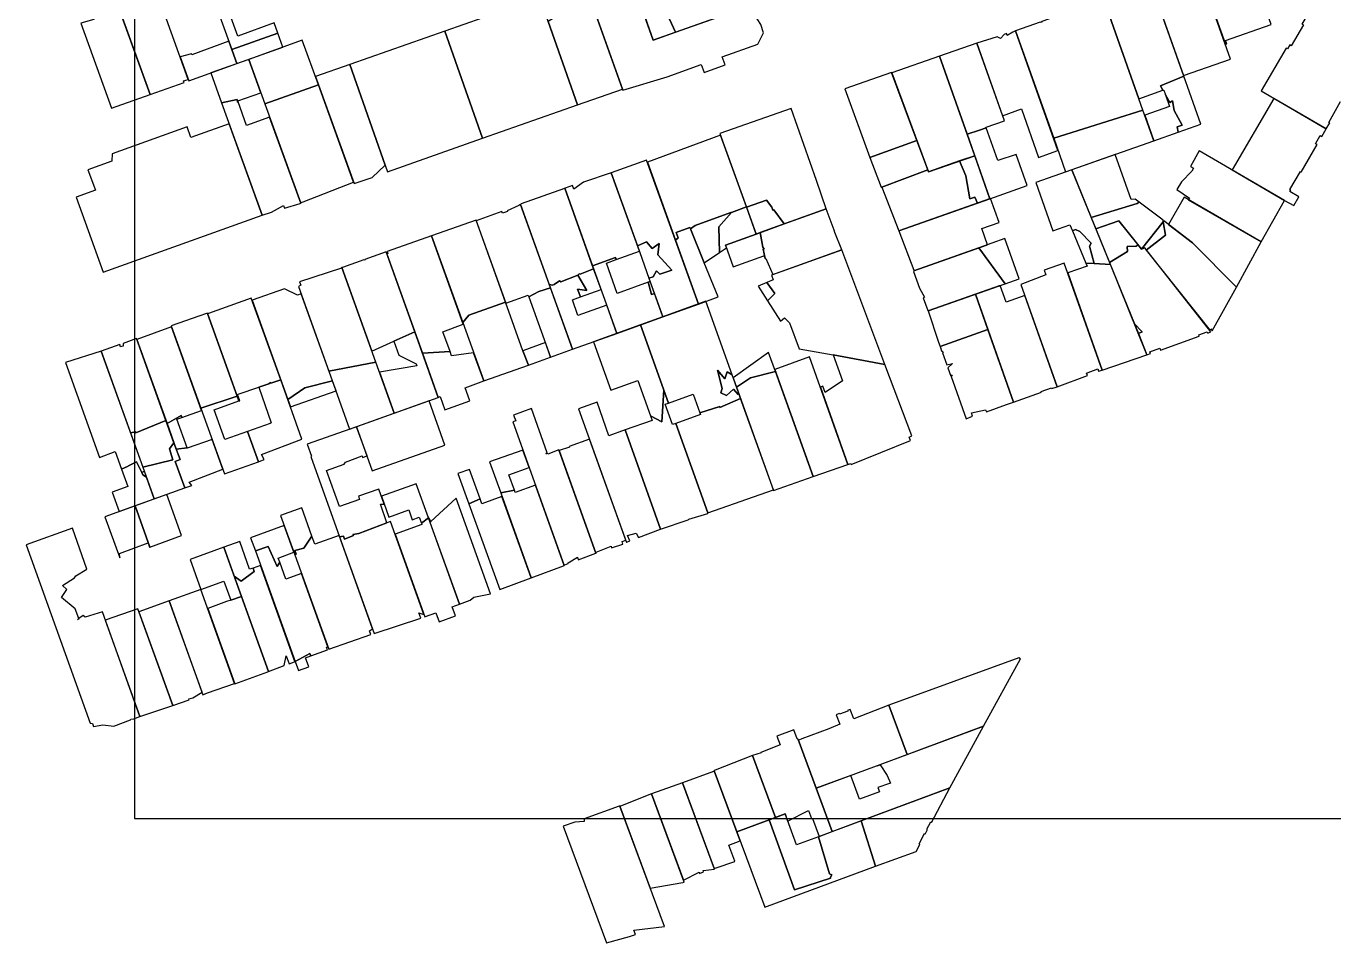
# Model space of a CAD drawing. Header units: metres. Extents: x -20 to 432, y -24 to 321.
# Drawn here: x -12.3 to 136.8, y -14.2 to 90.5 of the extents above; entities that cross this region are included whole.
import ezdxf

# ---------------------------------------------------------------- set-up
doc = ezdxf.new("R2010")
doc.units = ezdxf.units.M

msp = doc.modelspace()

# ---------------------------------------------------------------- linework, layer by layer
for points in [[(0, 0), (399, 0), (399, 299), (0, 299)], [(11.1094, 87.8125), (16.375, 89.6875), (15.9609, 90.8438), (11.7969, 89.3438), (9.2578, 96.375), (13.0938, 97.75), (12.8203, 98.4375), (12.5938, 99.0313), (11.2578, 98.5625), (10.7422, 100), (7.1953, 98.625), (11.1094, 87.8125)], [(60.0938, 93.4375), (60.4297, 92.875), (60.3828, 92.7813), (61.7266, 89.7813), (70.6953, 92.9688), (67.9063, 101.1563), (59.0391, 98), (59.875, 95.9375), (59.0938, 95.6563), (59.1641, 95.5), (59.6094, 95.2813), (59.3125, 95.1563), (59.9844, 93.6563), (60.0938, 93.4375)], [(124.4922, 88.8438), (129.7031, 90.6875), (129.0938, 92.375), (132.4688, 93.5625), (129.9453, 100.7188), (126.6484, 99.4063), (126.6016, 99.3438), (121.375, 97.375), (121.2969, 97.375), (124.4688, 88.4063), (124.625, 88.4688), (124.4922, 88.8438)], [(54.4844, 94.5938), (54.6719, 94.0625), (52.4766, 92.3438), (55.6875, 83.2813), (55.7266, 83.1875), (60.7891, 84.6875), (64.6719, 86.0938), (65, 85.1875), (67.4063, 86.0625), (67.0781, 86.9688), (71.1406, 88.4375), (71.7969, 89.7188), (71.4766, 90.6563), (70.7969, 91.7188), (71.0938, 91.8125), (70.6953, 92.9688), (59.1953, 88.875), (56.3125, 97.0313), (53.9453, 96.1875), (54.2891, 95.1875), (54.3438, 95.25), (54.6094, 94.4688), (54.4844, 94.5938)], [(125.0547, 86.7188), (121.2969, 97.375), (121.2109, 97.4063), (115.9844, 95.5625), (115.9375, 95.5), (119.7031, 84.8438), (125.0547, 86.7188)], [(5.6797, 84.0625), (5.625, 84.25), (6.1563, 84.4063), (2.5859, 94.2813), (0.0938, 93.5313), (-0.0937, 95.3438), (-1.8828, 96.2188), (-2.875, 95.6563), (1.8047, 82.6875), (5.6797, 84.0625)], [(114.6094, 82.1875), (117.3438, 83.1563), (117.0781, 83.6563), (119.7188, 84.7813), (115.9375, 95.5), (115.8906, 95.4375), (110.6719, 93.5313), (110.6094, 93.5313), (114.6094, 82.1875)], [(-4.4844, 94.7188), (-4.6094, 91.25), (-6.1172, 90.8125), (-2.6172, 81.125), (1.8047, 82.6875), (-2.7031, 95.1875), (-4.4844, 94.7188)], [(50.2266, 91.9688), (49.5781, 92.125), (49.6406, 91.7188), (49.4922, 92.1563), (49.1563, 92.25), (47.2031, 91.0313), (50.5625, 81.5), (55.6875, 83.2813), (51.8984, 94), (51.4688, 93.7188), (51.8984, 92.375), (50.1875, 92.4375), (50.2266, 91.9688)], [(39.7266, 77.6875), (50.5625, 81.5), (46.2422, 93.75), (35.4063, 89.9063), (39.7266, 77.6875)], [(60.4297, 92.875), (60.0938, 93.4375), (59.9844, 93.6563), (57.7813, 92.875), (59.1953, 88.875), (61.7266, 89.7813), (60.3828, 92.7813), (60.4297, 92.875)], [(103.4609, 90.9063), (103.3359, 90.9375), (100.5469, 89.9375), (104.8828, 77.6875), (115.0703, 80.9063), (110.6094, 93.5313), (110.5547, 93.5313), (103.5234, 91), (103.4609, 90.9063)], [(16.375, 89.6875), (11.1094, 87.8125), (11.6797, 86.2188), (16.9453, 88.0938), (16.375, 89.6875)], [(28.8984, 73.8438), (39.7266, 77.6875), (35.4063, 89.9063), (24.5703, 86.0938), (28.8984, 73.8438)], [(98.4453, 89.2813), (96.125, 88.5313), (99.0547, 80.25), (101.2109, 81.0313), (103.1641, 75.5), (105.375, 76.2813), (100.5469, 89.9375), (100.2344, 89.8125), (99.5703, 89.4063), (99.5, 89.625), (99.25, 89.5313), (98.8125, 89.0625), (98.4453, 89.2813)], [(6.5156, 87.3125), (5.2344, 86.9688), (6.2031, 84.25), (11.6797, 86.2188), (10.7656, 88.75), (6.5469, 87.2188), (6.5156, 87.3125)], [(20.9922, 83.7813), (19.1563, 88.875), (13.0547, 86.6875), (14.8984, 81.5938), (20.9922, 83.7813)], [(91.875, 87.0625), (95.0234, 78.1563), (96.4297, 78.5938), (97.1953, 78.875), (97.1719, 78.9375), (99.2578, 79.6875), (96.125, 88.5313), (91.875, 87.0625)], [(11.7734, 81.8125), (11.8281, 81.8438), (11.7969, 81.9375), (14.4297, 82.875), (13.0547, 86.6875), (8.7188, 85.1563), (9.9531, 81.7188), (11.7422, 82.0938), (11.7734, 81.8125)], [(91.875, 87.0625), (86.4141, 85.1563), (90.6094, 73.8438), (95.8906, 75.6875), (91.875, 87.0625)], [(28.625, 74.625), (24.5703, 86.0938), (20.6641, 84.7188), (25.0703, 72.5), (27.1328, 73.2188), (28.625, 74.625)], [(86.3984, 85.1875), (81.0625, 83.3438), (83.9063, 75.4688), (89.2734, 77.4375), (86.3984, 85.1875)], [(25.0156, 72.6563), (20.9922, 83.7813), (14.8984, 81.5938), (18.9766, 70.2813), (19.0156, 70.3438), (19.2656, 70.4375), (25.0156, 72.6563)], [(118.6406, 80.8438), (119.5547, 79.1875), (118.9609, 78.9688), (119.0703, 78.375), (121.6641, 79.2813), (119.7188, 84.7813), (117.0781, 83.6563), (117.3438, 83.1563), (117.4453, 83.1875), (117.6484, 82.625), (118.125, 81.7813), (118.4531, 81.9375), (118.6406, 80.8438)], [(11.8281, 81.8438), (11.7734, 81.8125), (11.7422, 82.0938), (9.9531, 81.7188), (14.5859, 68.9063), (15.6484, 69.25), (17.0234, 70), (17.1406, 69.6875), (18.9297, 70.25), (18.9766, 70.2813), (15.4375, 80.0938), (12.8047, 79.1563), (11.8281, 81.8438)], [(119.5547, 79.1875), (118.6406, 80.8438), (118.4531, 81.9375), (118.125, 81.7813), (117.6484, 82.625), (118.1094, 81.3125), (115.2813, 80.3125), (116.3125, 77.4063), (119.0703, 78.375), (118.9609, 78.9688), (119.5547, 79.1875)], [(135.2969, 78), (135.4766, 77.875), (135.9844, 78.75), (130.0156, 82.2188), (125.25, 74.0625), (131.2266, 70.5625), (132.2734, 70), (132.8516, 71), (131.8125, 71.5938), (131.9297, 71.7813), (131.8438, 71.8438), (133.0313, 73.875), (133.1172, 73.8125), (134.9453, 76.9688), (134.75, 77.0625), (135.2969, 78)], [(69.8281, 69.8125), (72.1328, 70.625), (72.7266, 69.8125), (72.8516, 69.4688), (72.9609, 69.5), (74.1328, 67.9063), (78.9375, 69.625), (77.8281, 72.875), (74.9219, 81.0938), (66.8125, 78.2188), (69.8281, 69.8125)], [(116.3125, 77.4063), (115.0703, 80.9063), (104.8828, 77.6875), (106.2344, 73.8438), (116.3125, 77.4063)], [(14.5859, 68.9063), (10.8203, 79.3438), (6.4375, 77.75), (6.0078, 78.9688), (-2.5312, 75.9063), (-2.5859, 75.0625), (-5.2891, 74.0938), (-4.4453, 71.75), (-6.6484, 70.9375), (-3.5625, 62.4063), (14.5859, 68.9063)], [(63.3672, 67.5), (63.4375, 67.3438), (63.9688, 67.7188), (68.0469, 69.1875), (68.1328, 69.1875), (69.8203, 69.8438), (66.8828, 78.0313), (58.5313, 74.9688), (61.7266, 66.0625), (62.0469, 66.3125), (61.7969, 66.9375), (63.3672, 67.5)], [(97.1953, 78.875), (96.4297, 78.5938), (95.0234, 78.1563), (97.6172, 70.7813), (101.8594, 72.2813), (100.6016, 75.8438), (98.5156, 75.125), (97.1953, 78.875)], [(90.5234, 74.0625), (89.2734, 77.4375), (83.9063, 75.4688), (85.2031, 72.0938), (85.2813, 72.0938), (90.5234, 74.0625)], [(120.2188, 70.6563), (128.5391, 65.8438), (131.2266, 70.5625), (121.5, 76.25), (120.4766, 74.4688), (120.8438, 74.25), (120.6406, 73.9375), (119.4531, 72.7188), (118.9219, 71.8125), (120.375, 70.8438), (120.2188, 70.6563)], [(59.7344, 64.375), (61.3203, 62.625), (59.9609, 62.1563), (59.5547, 62.5313), (59.1719, 61.875), (58.7109, 61.7188), (60.3047, 57.2813), (64.3438, 58.75), (58.4453, 75.1875), (54.3984, 73.75), (57.3906, 65.4063), (58.4219, 65.8438), (59.0859, 65.0938), (59.875, 65.6563), (59.7344, 64.375)], [(87.2031, 67.125), (96.1797, 70.2813), (95.9063, 70.9375), (95.3125, 70.75), (94.8594, 73.4063), (94.1563, 75.0938), (90.6094, 73.8438), (90.5234, 74.0625), (85.2813, 72.0938), (87.2031, 67.125)], [(96.1797, 70.2813), (97.6172, 70.7813), (95.8906, 75.6875), (94.1563, 75.0938), (94.8594, 73.4063), (95.3125, 70.75), (95.9063, 70.9375), (96.1797, 70.2813)], [(109.1719, 68.625), (114.4063, 70.25), (114.6328, 70.375), (114.1953, 70.7188), (113.7344, 70.6875), (111.9141, 75.8438), (106.9609, 74.0938), (109.1719, 68.625)], [(54.3984, 73.75), (51.2422, 72.6875), (50.1484, 71.875), (50, 72.2813), (49.1641, 72), (49.1094, 71.9688), (52.2734, 63.125), (54.8984, 64.0625), (54.9766, 63.8438), (57.6172, 64.7813), (54.3984, 73.75)], [(109.1484, 65.7188), (108.9531, 65.3438), (109.5078, 63.375), (111.3516, 63.25), (106.9609, 74.0938), (102.8438, 72.625), (104.7891, 67.125), (106.7188, 67.8125), (107.0156, 67.125), (107.3672, 67.25), (107.8828, 67.0313), (109.1484, 65.7188)], [(48.4922, 61.4063), (48.6641, 61.2813), (50.6016, 62.0625), (50.7344, 62.2188), (50.8438, 62.1563), (52.3984, 62.7813), (49.1094, 71.9688), (49.0625, 71.9375), (44.1172, 70.1875), (44.0547, 70.125), (47.3359, 60.9688), (47.7109, 60.9063), (47.9063, 61), (48.4922, 61.4063)], [(42.5781, 69.3125), (41.9844, 69.125), (41.9219, 69.3125), (39.0078, 68.25), (42.3672, 58.8438), (44.9453, 59.7813), (45.0078, 59.5938), (46.1406, 60.1875), (47.4766, 60.5938), (44.0547, 70.125), (43.9922, 70.0625), (43.8594, 70), (42.5469, 69.4063), (42.5781, 69.3125)], [(72.1328, 70.625), (69.8281, 69.8125), (70.9297, 66.75), (74.1328, 67.9063), (72.9609, 69.5), (72.8516, 69.4688), (72.7266, 69.8125), (72.1328, 70.625)], [(96.7031, 67.375), (98.6563, 68.0625), (97.6797, 70.8125), (87.2031, 67.125), (88.9297, 62.625), (88.9141, 62.5625), (97.3516, 65.5313), (96.7031, 67.375)], [(114.8984, 65.0313), (117.3828, 68.1563), (117.3594, 68.3125), (114.6328, 70.375), (114.4063, 70.25), (109.1719, 68.625), (109.7031, 67.3438), (112.3359, 68.25), (114.8984, 65.0313)], [(125.7266, 60.6875), (128.5391, 65.8438), (119.7656, 70.9375), (117.9688, 67.8438), (120.7109, 65.75), (125.7266, 60.6875)], [(63.4375, 67.3438), (65.0234, 63.4688), (66.7734, 64.6563), (66.6797, 67.5625), (68.1328, 69.1875), (68.0469, 69.1875), (63.9688, 67.7188), (63.4375, 67.3438)], [(66.7734, 64.6563), (67.5625, 65.1563), (67.4531, 65.4688), (70.9297, 66.75), (69.8203, 69.8438), (68.1328, 69.1875), (66.6797, 67.5625), (66.7734, 64.6563)], [(71.8359, 65.0313), (71.7578, 65), (71.9531, 63.9375), (72.0469, 63.9688), (72.8359, 62.125), (80.7031, 64.9375), (79.9297, 66.9375), (79.8594, 67.1875), (78.9375, 69.625), (71.3906, 66.9063), (71.7031, 65.25), (71.8359, 65.0313)], [(37.4609, 56.6563), (38.1563, 57.4688), (42.3281, 58.9688), (38.9844, 68.3125), (33.9141, 66.5313), (37.4609, 56.6563)], [(63.4375, 67.3438), (63.3672, 67.5), (61.7969, 66.9375), (62.0469, 66.3125), (61.7266, 66.0625), (64.3438, 58.75), (66.6016, 59.5938), (65.0234, 63.4688), (63.4375, 67.3438)], [(108.9531, 65.3438), (109.1484, 65.7188), (107.8828, 67.0313), (107.3672, 67.25), (107.0156, 67.125), (108.5703, 63.4375), (109.5078, 63.375), (108.9531, 65.3438)], [(109.7031, 67.3438), (111.25, 63.5), (113.3047, 64.75), (113.2656, 65.3125), (114.2813, 65.3438), (114.5234, 65.5), (112.3359, 68.25), (109.7031, 67.3438)], [(115.4531, 64.9063), (117.6563, 66.625), (117.3828, 68.1563), (114.8984, 65.0313), (115.2656, 65.1563), (115.4531, 64.9063)], [(122.8047, 55.9063), (122.9609, 55.6875), (125.7266, 60.6875), (120.7109, 65.75), (117.4453, 68.25), (117.3828, 68.1563), (117.6563, 66.625), (115.4531, 64.9063), (122.7188, 55.75), (122.8047, 55.9063)], [(28.7969, 64.5), (32.8672, 53.125), (36.0156, 53.3438), (35.1953, 55.5938), (37.5313, 56.4375), (33.9141, 66.5313), (28.8438, 64.75), (28.9219, 64.5313), (28.7969, 64.5)], [(61.3203, 62.625), (59.7344, 64.375), (59.875, 65.6563), (59.0859, 65.0938), (58.4219, 65.8438), (57.3906, 65.4063), (58.7109, 61.7188), (59.1719, 61.875), (59.5547, 62.5313), (59.9609, 62.1563), (61.3203, 62.625)], [(71.7578, 65), (71.8359, 65.0313), (71.7031, 65.25), (71.3906, 66.9063), (70.9297, 66.75), (67.4531, 65.4688), (68.3359, 63), (71.8125, 64.25), (71.9531, 63.9375), (71.7578, 65)], [(99.3359, 61.0625), (100.9297, 61.625), (99.3047, 66.2188), (96.3516, 65.1875), (99.3359, 61.0625)], [(31.9844, 55.5938), (28.7188, 64.7188), (26.2969, 63.8438), (26.3125, 63.7813), (26.1953, 63.8125), (23.7422, 62.9375), (23.6797, 62.9063), (27.0938, 53.375), (29.6016, 54.5), (31.9844, 55.5938)], [(74.1797, 57.1875), (74.7578, 56.5938), (75.8594, 53.6563), (79.7188, 52.9375), (85.625, 51.8438), (80.7031, 64.9375), (72.6797, 62.0625), (72.8906, 61.5), (72.1563, 61.2188), (73.0547, 59.9688), (72.2422, 59.125), (73.7031, 56.8125), (74.1797, 57.1875)], [(90.1563, 59.5313), (89.9844, 59.4688), (90.5078, 58.0313), (90.5625, 57.9688), (99.3359, 61.0625), (96.3516, 65.1875), (88.9141, 62.5625), (88.8906, 62.4688), (89.5781, 60.5625), (90.1563, 59.5313)], [(114.9844, 55.5625), (114.5469, 55.375), (115.5234, 52.9688), (115.9141, 53.0938), (115.8438, 53.3125), (116.9922, 53.7188), (117.0625, 53.5), (121.4844, 55.0938), (121.4297, 55.25), (122.4063, 55.5938), (122.4609, 55.4375), (122.7031, 55.5313), (122.8281, 55.5938), (115.2656, 65.1563), (114.8906, 65.0313), (114.5234, 65.5), (114.2813, 65.3438), (113.2656, 65.3125), (113.3047, 64.75), (111.25, 63.5), (114.0938, 56.5), (114.9844, 55.5625)], [(18.7344, 60.75), (22.1953, 51.0938), (27.5469, 52.125), (23.6797, 62.9063), (23.6172, 62.8438), (18.8516, 61.2813), (19, 60.9063), (18.7344, 60.75)], [(50.6016, 62.0625), (51.6406, 60.2813), (50.5625, 60.4688), (50.8828, 59.5625), (53.25, 60.4063), (52.3984, 62.7813), (50.8438, 62.1563), (50.7344, 62.2188), (50.6016, 62.0625)], [(52.2734, 63.125), (55.0469, 55.4063), (60.3047, 57.2813), (59.3359, 59.9688), (58.9844, 59.8438), (58.6016, 61.25), (55.0859, 59.9688), (53.8516, 63.4375), (54.9766, 63.8438), (54.8984, 64.0625), (52.2734, 63.125)], [(103.9766, 62.0938), (101.1484, 61), (105.2734, 49.3125), (108.7344, 50.5938), (108.6406, 50.8438), (109.9141, 51.3438), (110.0078, 51.0938), (110.3984, 51.2188), (106.0938, 63.4375), (103.7813, 62.625), (103.9766, 62.0938)], [(109.5078, 63.375), (108.5703, 63.4375), (108.7109, 63.0938), (106.4844, 62.3125), (110.3984, 51.2188), (115.5156, 52.9688), (115.4766, 53.0625), (111.3516, 63.25), (109.5078, 63.375)], [(51.6406, 60.2813), (50.6016, 62.0625), (48.6641, 61.2813), (48.4922, 61.4063), (47.9063, 61), (47.7109, 60.9063), (47.3359, 60.9688), (49.9844, 53.5938), (55.0469, 55.4063), (53.8906, 58.625), (50.6094, 57.4375), (49.9688, 59.2188), (50.8828, 59.5625), (50.5625, 60.4688), (51.6406, 60.2813)], [(58.8516, 61.3438), (58.6016, 61.25), (58.9844, 59.8438), (59.3359, 59.9688), (58.8516, 61.3438)], [(72.2422, 59.125), (73.0547, 59.9688), (72.1563, 61.2188), (71.1797, 60.8125), (72.2422, 59.125)], [(19.4531, 49.1875), (22.6016, 49.9688), (19.0391, 59.9063), (18.6172, 59.75), (17.1328, 60.5), (13.4297, 59.1875), (17.4922, 47.8438), (19.4531, 49.1875)], [(47.4766, 60.5938), (46.1406, 60.1875), (45.0078, 59.5938), (47.4844, 52.6875), (49.9844, 53.5938), (47.4766, 60.5938)], [(91.7188, 54.5313), (91.7578, 54.4063), (91.9219, 53.9063), (97.3828, 55.8438), (95.9688, 59.875), (90.5625, 57.9688), (90.6172, 57.875), (91.7188, 54.5313)], [(105.2734, 49.3125), (101.6016, 59.7188), (99.4688, 58.9688), (98.7969, 60.875), (95.9688, 59.875), (100.3125, 47.5625), (103.5078, 48.6875), (103.4688, 48.7813), (104.6328, 49.1875), (104.6641, 49.0938), (105.2734, 49.3125)], [(15.5234, 49.8125), (15.5781, 49.7188), (16.6953, 50.0938), (13.3359, 59.4375), (8.4766, 57.6875), (8.3516, 57.6875), (11.9297, 47.6875), (12.0156, 47.7188), (11.7656, 48.4375), (11.8281, 48.4688), (14.1875, 49.25), (15.3359, 49.625), (15.5234, 49.8125)], [(38.1563, 57.4688), (37.4609, 56.6563), (39.8594, 49.9688), (44.9609, 51.7813), (44.3203, 53.4063), (42.3281, 58.9688), (38.1563, 57.4688)], [(68.1953, 50.6563), (65.1875, 59.0625), (60.3047, 57.2813), (57.7422, 56.375), (60.9375, 47.4375), (63.7578, 48.4688), (64.5234, 46.3438), (66.7813, 47.0625), (66.8047, 46.9375), (69.1641, 47.9688), (68.9609, 48.5313), (68.875, 48.4375), (68.3594, 49.0313), (67.5703, 48.3125), (66.9141, 48.625), (67.0547, 49.0938), (66.5156, 51.2188), (67.3828, 50.2188), (67.6172, 51), (68.1953, 50.6563)], [(11.7344, 48.25), (8.3516, 57.6875), (8.2266, 57.6563), (4.2188, 56.2813), (7.5781, 46.875), (11.7344, 48.25)], [(5.3281, 46.0313), (5.4063, 45.7813), (7.6797, 46.5938), (4.25, 56.1563), (0.2969, 54.7188), (3.7344, 45.125), (5.3281, 46.0313)], [(29.6328, 46.2813), (34.6719, 48.0938), (31.9844, 55.5938), (29.6016, 54.5), (30.1719, 52.9063), (32.1406, 51.9375), (32.2422, 51.6875), (27.9531, 50.9688), (29.6328, 46.2813)], [(60.1797, 45.3125), (60.4141, 48.9063), (57.7422, 56.375), (52.3906, 54.4375), (54.3672, 48.9375), (57.4453, 50.0313), (58.8906, 46), (60.1797, 45.3125)], [(93.1719, 50.4688), (94.9141, 45.6563), (95.6328, 45.9688), (95.4922, 46.3438), (97.1016, 46.6875), (97.2031, 46.4375), (99.5, 47.2813), (100.3125, 47.5625), (97.3828, 55.8438), (91.9219, 53.9063), (92.1016, 53.4063), (92.2891, 53.2813), (92.1875, 53.1875), (92.6797, 51.8125), (93.3516, 51.9688), (92.8125, 51.4688), (93.1484, 50.5313), (93.2969, 50.6563), (93.1719, 50.4688)], [(114.5469, 55.375), (114.9844, 55.5625), (114.0938, 56.5), (114.5469, 55.375)], [(-0.4375, 44.0625), (0.1328, 44.1563), (0.1719, 44.0313), (3.6016, 45.4688), (0.2578, 54.8125), (-1.2891, 54.25), (-1.2734, 53.9375), (-1.5781, 53.875), (-1.6719, 54.125), (-3.7812, 53.375), (-0.4375, 44.0625)], [(46.8984, 54.3438), (44.3203, 53.4063), (44.9609, 51.7813), (47.4844, 52.6875), (46.8984, 54.3438)], [(-1.4687, 39.9063), (-0.7187, 40.25), (-0.6797, 40.2813), (0.2578, 40.7188), (0.8359, 39.5313), (1.1406, 39.6563), (-3.7812, 53.375), (-7.8437, 52.0625), (-3.9687, 41.25), (-2.1797, 41.9063), (-1.4687, 39.9063)], [(36.0156, 53.3438), (32.8672, 53.125), (34.6719, 48.0938), (34.875, 48.1875), (35.4063, 46.6875), (38.2656, 47.7188), (37.7344, 49.1875), (39.8594, 49.9688), (38.7031, 53.1875), (36.1797, 52.8438), (36.0156, 53.3438)], [(70.2969, 50.3438), (73.1484, 51.0625), (72.3672, 53.2188), (68.3125, 50.3438), (68.6953, 49.25), (70.2969, 50.3438)], [(73.0625, 51.2813), (77.4453, 39.0625), (81.4141, 40.4375), (77.0234, 52.7188), (73.0625, 51.2813)], [(79.7188, 52.9375), (80.7734, 50), (78.7969, 48.6563), (78.5547, 49.375), (78.2656, 49.25), (81.4141, 40.4375), (81.7344, 40.5625), (81.7969, 40.4375), (88.5625, 43.1563), (88.4141, 43.5625), (88.6875, 43.7188), (85.625, 51.8438), (79.7188, 52.9375)], [(29.6328, 46.2813), (27.5469, 52.125), (22.1953, 51.0938), (24.5625, 44.4688), (29.6328, 46.2813)], [(67.6172, 51), (67.3828, 50.2188), (66.5156, 51.2188), (67.0547, 49.0938), (66.9141, 48.625), (67.5703, 48.3125), (68.3594, 49.0313), (68.875, 48.4375), (68.9609, 48.5313), (68.1953, 50.6563), (67.6172, 51)], [(73.1484, 51.0625), (70.2969, 50.3438), (68.6953, 49.25), (72.9141, 37.4688), (77.4453, 39.0625), (73.1484, 51.0625)], [(15.5781, 49.7188), (15.5234, 49.8125), (15.3359, 49.625), (14.1875, 49.25), (15.5938, 45.1875), (15.4922, 45.125), (12.9063, 44.2188), (14.1484, 40.75), (14.8125, 41), (14.5, 41.5625), (19.1172, 43.3125), (16.6953, 50.0938), (15.5781, 49.7188)], [(22.6016, 49.9688), (19.4531, 49.1875), (17.4922, 47.8438), (17.7969, 47), (23.0078, 48.8438), (22.6016, 49.9688)], [(11.9297, 47.6875), (11.7344, 48.25), (7.5781, 46.875), (10.2734, 39.375), (14.1484, 40.75), (12.9063, 44.2188), (10.3203, 43.2813), (9.1016, 46.6875), (11.9297, 47.6875)], [(60.4141, 48.9063), (60.1797, 45.3125), (58.8906, 46), (59.0703, 45.4688), (56, 44.375), (60.0313, 33.0313), (63.1797, 34.125), (63.2422, 34.1875), (65.4219, 34.8438), (65.4297, 34.9063), (61.7734, 45.125), (61.3906, 45), (60.5625, 47.3125), (60.9375, 47.4375), (60.4141, 48.9063)], [(66.8047, 46.9375), (66.7813, 47.0625), (64.5234, 46.3438), (64.5938, 46.125), (61.7734, 45.125), (65.4297, 34.9063), (72.9063, 37.5313), (69.1641, 47.9688), (66.8047, 46.9375)], [(33.625, 47.7188), (25.3438, 44.75), (27.1484, 39.7188), (35.4375, 42.6563), (33.625, 47.7188)], [(50.5547, 29.8438), (50.6484, 29.5625), (52.6563, 30.3125), (48.4375, 42.0938), (47.1641, 41.625), (47.1328, 41.6875), (47.0234, 41.5938), (46.9766, 41.7188), (47.1094, 41.75), (45.3047, 46.8125), (43.2656, 46.0625), (43.5078, 45.4063), (43.1719, 45.3125), (49.0469, 28.9063), (49.1172, 28.9688), (49.5078, 29.125), (49.4922, 29.1875), (50.5547, 29.8438)], [(56.2813, 32.3438), (57.2656, 32.5938), (57.5, 32.0938), (60.0313, 33.0313), (56, 44.375), (54.1484, 43.7188), (52.7891, 47.5313), (50.6875, 46.7813), (56.1484, 31.5313), (56.1719, 31.5625), (56.5234, 31.7188), (56.2813, 32.3438)], [(-0.4375, 44.0625), (0.9688, 40.125), (4.375, 40.9688), (4, 42.2188), (4.5234, 42.9063), (3.6016, 45.4688), (0.1719, 44.0313), (0.1328, 44.1563), (-0.4375, 44.0625)], [(5.4063, 45.7813), (5.3281, 46.0313), (3.7344, 45.125), (4.7813, 42.1875), (6.0234, 42.3438), (4.8594, 45.5938), (5.4063, 45.7813)], [(6.2656, 38.4063), (10.0781, 39.9063), (8.8672, 43.2813), (6.0391, 42.2813), (6.0234, 42.3438), (4.7813, 42.1875), (5.2109, 41), (4.6719, 40.7813), (5.7656, 37.75), (6.5625, 38.0313), (6.2656, 38.4063)], [(28.8203, 33.7813), (28.0781, 35.9063), (28.5156, 35.9063), (27.8984, 37.625), (25.5781, 36.8125), (25.7031, 36.4375), (23.3984, 35.625), (21.9219, 39.75), (23.9297, 40.4688), (24.0938, 40.6875), (25.9844, 41.4375), (26.0391, 41.2188), (26.5469, 41.4063), (25.3438, 44.75), (19.7109, 42.75), (20.2188, 41.375), (20.125, 41.3438), (23.4063, 32.1875), (23.8516, 32.25), (23.9609, 31.9063), (24.9922, 32.3125), (24.9375, 32.4375), (25.6094, 32.5625), (28.8203, 33.7813)], [(48.4531, 42.0313), (52.6563, 30.3125), (52.7344, 30.3438), (52.6953, 30.4375), (54.3828, 31.125), (54.4453, 30.9063), (55.7266, 31.3438), (55.6641, 31.625), (56.0547, 31.7813), (51.9219, 43.3125), (49.6016, 42.5), (49.6406, 42.4063), (48.4531, 42.0313)], [(4.375, 40.9688), (0.9688, 40.125), (2.2734, 36.5), (5.7656, 37.75), (4.6719, 40.7813), (5.2109, 41), (4.5234, 42.9063), (4, 42.2188), (4.375, 40.9688)], [(41.8047, 37.1875), (43.3594, 37.5), (42.7266, 39.25), (45.0469, 40.0938), (44.3281, 42.0625), (40.5313, 40.7188), (41.8047, 37.1875)], [(-0.7187, 40.25), (-1.4687, 39.9063), (-0.7578, 37.9375), (-2.5469, 37.2813), (-1.7422, 35.0625), (2.2734, 36.5), (1.3828, 39), (0.9766, 39.25), (0.8359, 39.5313), (0.2578, 40.7188), (-0.6797, 40.2813), (-0.7187, 40.25)], [(0.9766, 39.25), (1.3828, 39), (1.1406, 39.6563), (0.8359, 39.5313), (0.9766, 39.25)], [(38.2266, 39.875), (36.9063, 39.4063), (38.1563, 35.9375), (39.4375, 36.5), (38.2266, 39.875)], [(33.5469, 34.3438), (32.1484, 38.2188), (28.1953, 36.8125), (29.0469, 34.4375), (31.3047, 35.25), (31.7109, 34.125), (32.5078, 34.4063), (32.7422, 33.75), (33.5469, 34.3438)], [(43.3594, 37.5), (41.8047, 37.1875), (45.2891, 27.5), (48.9688, 28.875), (49.0469, 28.9063), (45.7656, 38.0625), (43.4531, 37.2188), (43.3594, 37.5)], [(1.7734, 31), (5.3828, 32.3125), (3.7031, 37), (0.0938, 35.7188), (1.7734, 31)], [(38.7422, 25.2813), (40.6328, 25.6563), (36.7109, 36.5938), (33.8281, 33.9375), (33.7188, 33.8438), (37.0781, 24.4688), (38.3047, 24.9375), (38.7422, 25.2813)], [(38.1563, 35.9375), (41.6875, 26.1563), (45.2891, 27.5), (41.9375, 36.7813), (39.6328, 35.9375), (39.4375, 36.5), (38.1563, 35.9375)], [(1.5625, 31.5), (1.7109, 31), (1.7734, 31), (0.0938, 35.7188), (-3.3594, 34.4688), (-1.6641, 29.7813), (-1.7031, 30.2813), (1.5625, 31.5)], [(19.3203, 30.875), (20.2578, 32.25), (19.0938, 35.5), (16.6875, 34.625), (18.3047, 30.125), (18.4609, 30.1875), (18.3281, 30.5938), (19.3203, 30.875)], [(37.0781, 24.4688), (33.5469, 34.3438), (32.7422, 33.75), (32.8047, 33.5625), (29.7422, 32.4688), (33.1328, 23.0313), (33.2109, 23.0625), (34.3906, 23.5), (34.7656, 22.4688), (36.6406, 23.1563), (36.2656, 24.1875), (37.0781, 24.4688)], [(33.8281, 33.9375), (33.4531, 34.5938), (33.7188, 33.8438), (33.8281, 33.9375)], [(-4.6562, 10.5313), (-3.5781, 10.7188), (-2.3359, 10.5625), (-0.4219, 11.2813), (-0.4141, 11.3438), (-0.0703, 11.4063), (0.625, 11.6563), (-3.6484, 23.5938), (-5.6172, 23), (-5.8359, 23.1875), (-6.3437, 22.8438), (-6.3281, 22.7813), (-6.5, 22.75), (-6.3437, 22.8438), (-6.7422, 23.9375), (-8.3125, 25.25), (-7.7109, 26.1563), (-8.1797, 26.625), (-6.8281, 27.5), (-6.6875, 27.7188), (-5.4141, 28.5), (-7.0703, 33.1563), (-12.3437, 31.25), (-5.0547, 10.9063), (-4.7891, 10.875), (-4.6562, 10.5313)], [(15.25, 31.0625), (16.3047, 28.7813), (16.5938, 29.2813), (16.4219, 29.75), (18.2109, 30.4063), (17.1094, 33.4688), (13.2578, 32.0625), (13.8047, 30.5625), (15.25, 31.0625)], [(33.0313, 23.3125), (29.2188, 33.9375), (28.8203, 33.7813), (25.6094, 32.5625), (24.9375, 32.4375), (24.9922, 32.3125), (23.9609, 31.9063), (23.8516, 32.25), (23.4063, 32.1875), (27.375, 21.125), (32.6797, 22.875), (32.4609, 23.5), (33.0313, 23.3125)], [(11.3906, 27.6875), (12.1719, 27.125), (13.6797, 28.2188), (13.5391, 28.5938), (13.1563, 28.4688), (12.0234, 31.625), (10.2109, 31), (11.3906, 27.6875)], [(26.9688, 21.0313), (26.8359, 21.4375), (27.1719, 21.6875), (23.3594, 32.3438), (20.5859, 31.3438), (20.2578, 32.25), (19.3203, 30.875), (18.3281, 30.5938), (18.4609, 30.1875), (18.3047, 30.125), (22.1719, 19.3438), (26.9688, 21.0313)], [(12.2188, 25.375), (10.2109, 31), (6.3594, 29.5938), (7.5938, 26.1563), (10.2266, 27.0938), (11, 24.9375), (12.2188, 25.375)], [(16.3047, 28.7813), (15.25, 31.0625), (13.8047, 30.5625), (18.3594, 17.9375), (20.0234, 18.8438), (20.1172, 18.5938), (22.0234, 19.2813), (21.9063, 19.5938), (22.0625, 19.625), (19.0703, 27.9688), (17.2891, 27.3438), (16.5938, 29.2813), (16.3047, 28.7813)], [(14.3906, 28.9063), (13.5391, 28.5938), (13.6797, 28.2188), (12.1719, 27.125), (11.3906, 27.6875), (15.2969, 16.7813), (17.0938, 17.4688), (17.3359, 18.5938), (17.6797, 17.6875), (18.2734, 17.9063), (18.3281, 17.9375), (14.3906, 28.9063)], [(11.4297, 15.4375), (7.5938, 26.1563), (3.9844, 24.875), (7.8281, 14.125), (8.3438, 14.3438), (11.4297, 15.4375)], [(15.2969, 16.7813), (12.2188, 25.375), (11, 24.9375), (10.5078, 24.7813), (8.3672, 24), (11.4531, 15.375), (15.2344, 16.75), (15.2969, 16.7813)], [(0.3984, 23.9688), (-3.3125, 22.6563), (0.625, 11.6563), (4.375, 12.9063), (0.3984, 23.9688)], [(6.6797, 13.7813), (7.7188, 14.4375), (3.9844, 24.875), (0.5234, 23.625), (4.375, 12.9063), (6.25, 13.5625), (6.2031, 13.6875), (6.6797, 13.7813)], [(20.1172, 18.5938), (20.0234, 18.8438), (18.3594, 17.9375), (18.7422, 16.9063), (19.9141, 17.3125), (19.5313, 18.375), (20.1172, 18.5938)], [(96.8906, 10.5625), (101.0938, 18.25), (100.9141, 18.375), (86.0938, 12.9375), (88.1797, 7.3125), (96.8906, 10.5625)], [(80.4844, 10.7813), (79.2422, 10.25), (76.1328, 9.0938), (75.8203, 8.9688), (75.7188, 9.0313), (77.7813, 3.4688), (88.1797, 7.3125), (86.0938, 12.9375), (82.0781, 11.4063), (81.6563, 12.4688), (81.3516, 12.3438), (81.3828, 12.25), (80.4531, 11.9063), (80.4219, 12), (80.0781, 11.8438), (80.4844, 10.7813)], [(96.8906, 10.5625), (84.7344, 6.0313), (85.0859, 6.125), (85.8906, 4.9375), (86.2578, 4.0625), (86.1719, 4), (84.8203, 3.5625), (85.0078, 3.0625), (82.7422, 2.2188), (81.7344, 4.9375), (77.7813, 3.4688), (79.6172, -1.4687), (93.0313, 3.5), (94.8594, 6.875), (95.0625, 7.2188), (96.8906, 10.5625)], [(71.5234, 7.5), (70.5234, 7.1875), (73.1484, 0.125), (74.2344, 0.5313), (74.5313, -0.2812), (76.8984, 0.9375), (77.2422, 0), (77.3672, 0.0313), (78.125, -2.0312), (79.6172, -1.4687), (75.7188, 9.0313), (75.6094, 9.125), (75.2266, 10.125), (73.3047, 9.4063), (73.6875, 8.4063), (71.4922, 7.5625), (71.5234, 7.5)], [(73.1484, 0.125), (70.5234, 7.2188), (66.25, 5.5313), (66.1563, 5.4688), (68.7422, -1.5), (73.1484, 0.125)], [(66.5078, -5.5937), (68.3828, -4.9375), (68.5, -4.875), (67.8047, -3.0312), (69.1172, -2.5312), (66.1563, 5.4688), (66.0625, 5.375), (62.5313, 4.0938), (66.1641, -5.6875), (66.5078, -5.5937)], [(62.6406, -7.0312), (64.4297, -6.125), (64.4766, -6.25), (64.9453, -6.0625), (64.8906, -5.9375), (66.1953, -5.7812), (62.5313, 4.0938), (59, 2.8125), (62.6406, -7.0312)], [(82.9375, -0.25), (84.5703, -5.4375), (89.1797, -3.75), (89.6094, -2.9375), (89.5234, -2.875), (90.1328, -1.7187), (90.2188, -1.7812), (90.4922, -1.25), (90.4063, -1.2187), (90.8594, -0.375), (90.9453, -0.4375), (93.0313, 3.5), (82.9375, -0.25)], [(62.7344, -7.25), (59, 2.8125), (55.4609, 1.4063), (55.3906, 1.4063), (58.8594, -7.9375), (62.5859, -7.2812), (62.7344, -7.25)], [(51.3281, -0.3437), (50.2656, -0.4062), (48.9297, -0.875), (53.8672, -14.1875), (56.4922, -13.4687), (57.1875, -13.2187), (56.9688, -12.7187), (60.4766, -12.3125), (55.3906, 1.4063), (55.3203, 1.4063), (51.3125, -0.0312), (51.3281, -0.3437)], [(72.4219, -0.1562), (75.3281, -8.125), (79.4375, -6.7812), (79.4063, -6.6875), (79.5625, -6.4062), (79.2969, -6.3125), (78.0703, -2.0625), (75.5391, -3), (74.2344, 0.5313), (72.4219, -0.1562)], [(75.3281, -8.125), (72.4219, -0.1562), (68.7422, -1.5), (71.9375, -10.125), (84.5703, -5.4375), (82.9375, -0.25), (78.0703, -2.0625), (79.2969, -6.3125), (79.5625, -6.4062), (79.4063, -6.6875), (79.4375, -6.7812), (75.3281, -8.125)]]:
    msp.add_lwpolyline(points, close=True)
msp.add_lwpolyline([(143.1328, 91.1563), (134.5625, 96.125), (131.8984, 95.1875), (132.4688, 93.5625), (134.1016, 92.625), (133.4531, 91.5), (133.5313, 91.2813), (133.2109, 90.7188), (133.3828, 90.625), (131.9844, 88.25), (131.9844, 88.25), (131.8125, 88.3438), (131.5547, 87.9063), (131.3984, 87.9688), (128.5547, 83.0938), (135.9844, 78.75), (136.375, 79.4375), (136.2578, 79.5), (137.625, 81.875)])

doc.saveas('drawing.dxf')
